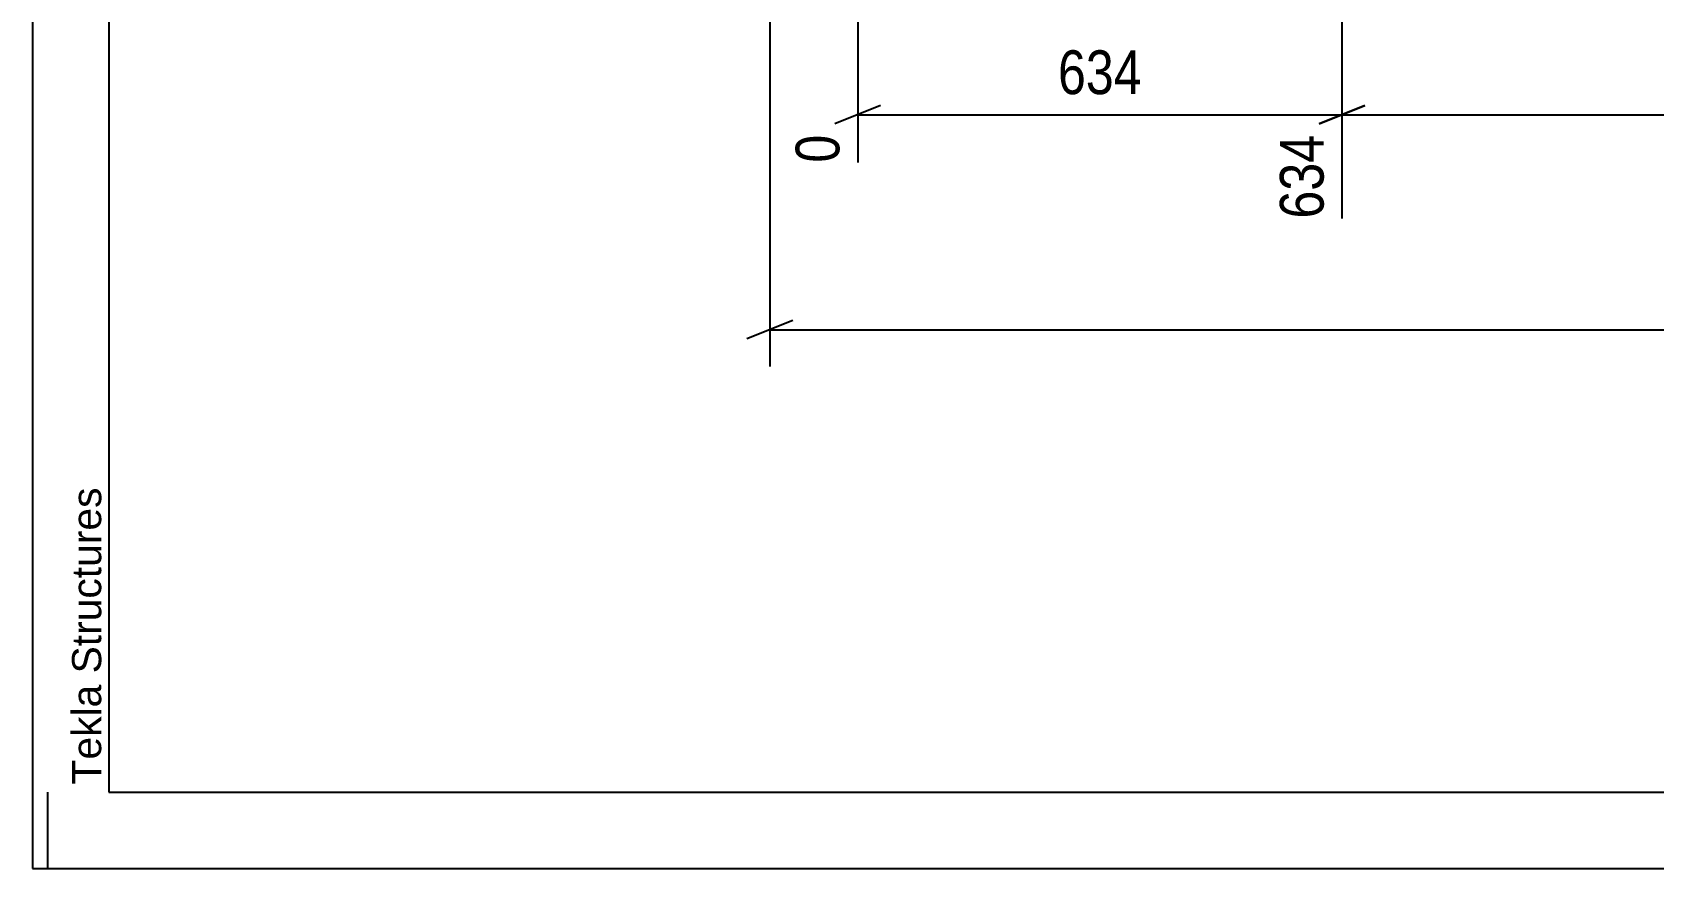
# Model space of a CAD drawing. Header units: millimetres. Extents: x 0 to 841, y 0 to 594.
# Drawn here: x 0 to 106.1, y 0 to 54.7 of the extents above; entities that cross this region are included whole.
import ezdxf

# ---------------------------------------------------------------- set-up
doc = ezdxf.new("R2010")
doc.units = ezdxf.units.MM
doc.styles.add('Arial', font='arial.ttf', dxfattribs={"height": 0.2})
doc.styles.add('Arial Narrow', font='ARIALN.TTF', dxfattribs={"height": 0.2})

# ---------------------------------------------------------------- blocks, each defined once
blk = doc.blocks.new('Unknown-318891679-1129')
at = {"color": 5, "linetype": 'Continuous'}
for p, q in [((0, 594), (0, 0)), ((5, 589), (5, 5)), ((1, 0), (1, 5)), ((5, 5), (836, 5)), ((0, 0), (841, 0))]:
    blk.add_line(p, q, dxfattribs=at)
at = {"color": 174, "linetype": 'Continuous', "style": 'Arial'}
blk.add_text('Tekla Structures', height=1.9102, rotation=90, dxfattribs=at).set_placement((4.5, 5.5))
blk = doc.blocks.new('StraightDimension-318891679-4475 - 4236')
at = {"color": 7, "linetype": 'Continuous'}
for p, q in [((85.67, 74.57), (85.67, 42.52)), ((87.17, 49.91), (84.17, 48.71)), ((85.67, 49.31), (234.64, 49.31))]:
    blk.add_line(p, q, dxfattribs=at)
blk = doc.blocks.new('StraightDimension-318891679-4476 - 4236')
at = {"color": 7, "linetype": 'Continuous'}
for p, q in [((53.99, 74.57), (53.99, 46.18)), ((85.67, 74.57), (85.67, 42.52)), ((55.49, 49.91), (52.49, 48.71)), ((84.17, 48.71), (87.17, 49.91)), ((53.99, 49.31), (85.67, 49.31))]:
    blk.add_line(p, q, dxfattribs=at)
at = {"color": 0}
blk.add_wipeout([(73.17, 50.06), (73.17, 54.26), (66.49, 54.26), (66.49, 50.06)], dxfattribs=at)
at = {"color": 3, "style": 'Arial Narrow'}
blk.add_text('634', height=2.863, dxfattribs=at).set_placement((67.09, 50.66))
at = {"color": 0, "linetype": 'Continuous'}
for points in [[(53.39, 48.61), (49.19, 48.61), (49.19, 45.58), (53.39, 45.58)], [(85.07, 48.61), (80.87, 48.61), (80.87, 41.92), (85.07, 41.92)]]:
    blk.add_wipeout(points, dxfattribs=at)
at = {"color": 3, "linetype": 'Continuous', "style": 'Arial Narrow'}
for s, height, p in [('0', 2.86, (52.79, 46.18)), ('634', 2.863, (84.47, 42.52))]:
    blk.add_text(s, height=height, rotation=90.0002, dxfattribs=at).set_placement(p)
blk = doc.blocks.new('StraightDimension-318891679-4575 - 4236')
at = {"color": 7, "linetype": 'Continuous'}
for p, q in [((48.24, 60.3), (48.24, 32.85)), ((49.74, 35.85), (46.74, 34.65)), ((48.24, 35.25), (235.89, 35.25))]:
    blk.add_line(p, q, dxfattribs=at)

msp = doc.modelspace()

# ---------------------------------------------------------------- block references
msp.add_blockref('Unknown-318891679-1129', (0, 0))

# ---------------------------------------------------------------- next in the draw order: block references
msp.add_blockref('StraightDimension-318891679-4475 - 4236', (0, 0))

# ---------------------------------------------------------------- next in the draw order: block references
msp.add_blockref('StraightDimension-318891679-4476 - 4236', (0, 0))

# ---------------------------------------------------------------- next in the draw order: block references
msp.add_blockref('StraightDimension-318891679-4575 - 4236', (0, 0))

doc.saveas('drawing.dxf')
